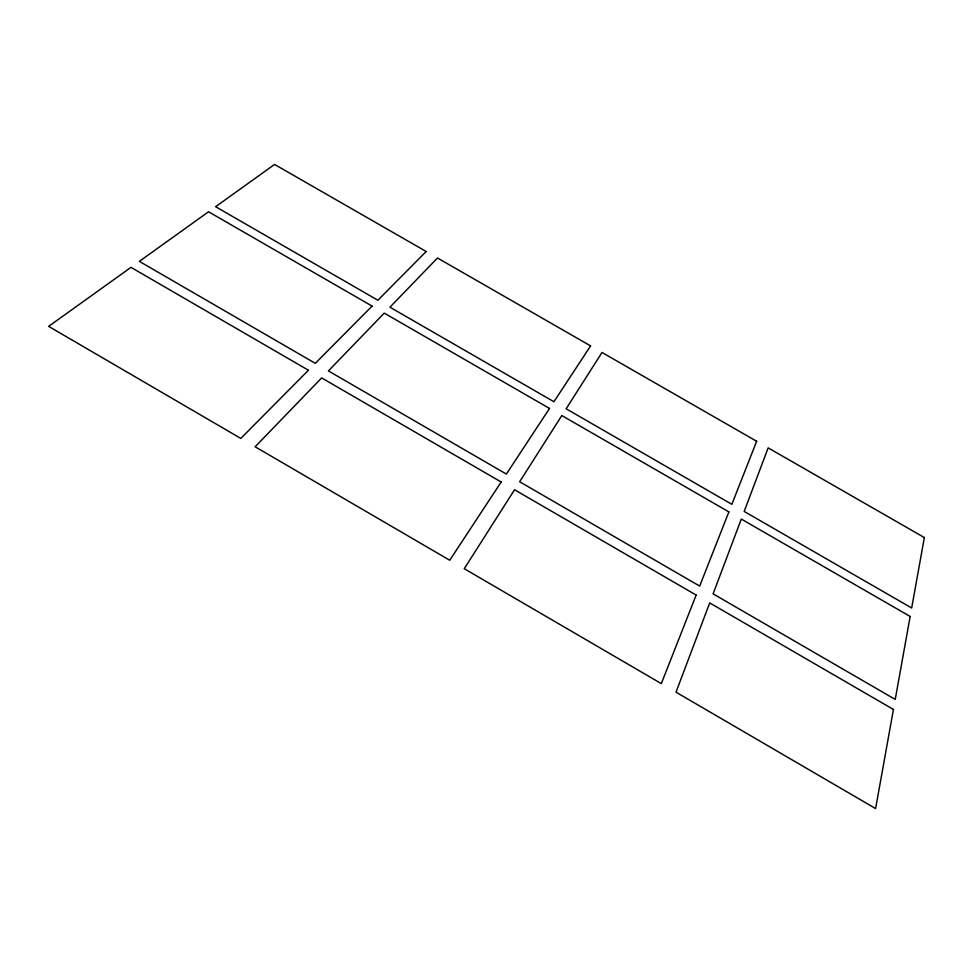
<?xml version="1.0" encoding="UTF-8"?>
<svg xmlns="http://www.w3.org/2000/svg" width="973" height="973" viewBox="0 0 973 973"><rect width="100%" height="100%" fill="white"/><g stroke="black" fill="none" stroke-linecap="round" stroke-linejoin="round"><path stroke-width="1.46" d="M893.433 709.451L875.603 808.563L676.016 692.18L709.694 602.907L893.433 709.451M910.156 616.468L895.233 699.405L713.1 593.858L741.304 519.071L910.156 616.468M924.35 537.558L911.677 607.991L744.187 511.433L768.159 447.872L924.35 537.558M696.157 595.062L661.324 683.618L464.255 568.706L514.547 489.747L696.157 595.062M728.874 511.895L699.684 586.087L519.655 481.744L561.822 415.544L728.874 511.895M756.653 441.268L731.854 504.318L566.14 408.782L602.007 352.469L756.653 441.268M501.18 482L449.745 560.241L255.145 446.777L321.662 377.913L501.18 482M549.514 408.441L506.386 474.058L328.412 370.92L384.25 313.111L549.514 408.441M590.611 345.914L553.929 401.74L389.954 307.2L437.485 257.991L590.611 345.914M308.441 370.239L240.818 438.422L48.65 326.369L130.99 267.356L308.441 370.239M372.075 306.094L315.301 363.33L139.358 261.36L208.55 211.773L372.075 306.094M426.198 251.508L377.877 300.243L215.617 206.702L274.568 164.437L426.198 251.508"/></g></svg>
